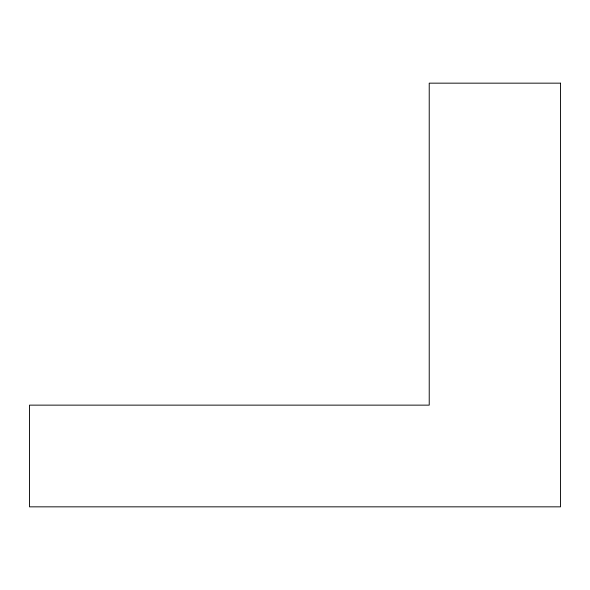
<?xml version="1.0" encoding="UTF-8"?>
<svg xmlns="http://www.w3.org/2000/svg" width="590" height="590" viewBox="0 0 590 590"><rect width="100%" height="100%" fill="white"/><g stroke="black" fill="none" stroke-linecap="round" stroke-linejoin="round"><path stroke-width="0.89" d="M560.5 83.161L429.225 83.161L429.225 405.138L29.5 405.138L29.5 506.84L560.5 506.84L560.5 83.161"/></g></svg>
